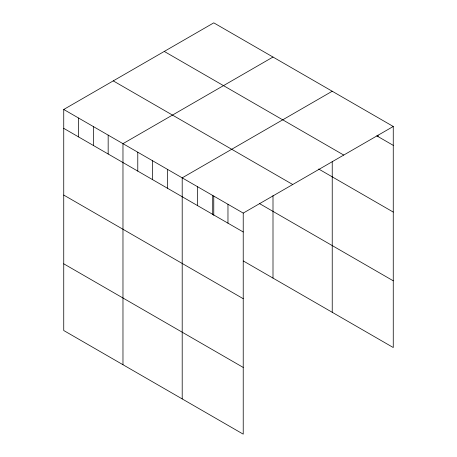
<?xml version="1.0" encoding="UTF-8"?>
<svg xmlns="http://www.w3.org/2000/svg" width="457" height="457" viewBox="0 0 457 457"><rect width="100%" height="100%" fill="white"/><g stroke="black" fill="none" stroke-linecap="round" stroke-linejoin="round"><path stroke-width="0.69" d="M63.74 109.469L243.227 213.093L243.227 434.15L63.74 330.525L63.74 109.469L213.773 22.85L393.26 126.475L393.26 347.531L243.387 261.004M273 57.045L122.973 143.664L122.973 364.72M332.233 91.24L182.2 177.859L182.2 398.915M243.227 213.093L393.26 126.475M376.779 135.849L393.26 145.36M164.263 51.435L343.75 155.06M318.66 169.01L393.26 212.077M113.25 80.883L292.737 184.508M259.427 203.548L393.26 280.815M63.74 128.354L243.227 231.979M63.74 195.07L243.227 298.695M63.74 263.809L243.227 367.434M378.002 135.152L378.002 136.552M332.233 161.555L332.233 312.297M273 195.579L273 278.102M227.969 204.285L227.969 223.17M213.773 195.956L213.773 215.413M212.716 195.476L212.716 214.362M197.458 186.667L197.458 205.559M167.393 169.313L167.393 188.198M152.587 160.761L152.587 179.652M137.78 152.215L137.78 171.101M108.166 135.118L108.166 154.003M93.359 126.566L93.359 145.452M78.553 118.02L78.553 136.906"/></g></svg>
